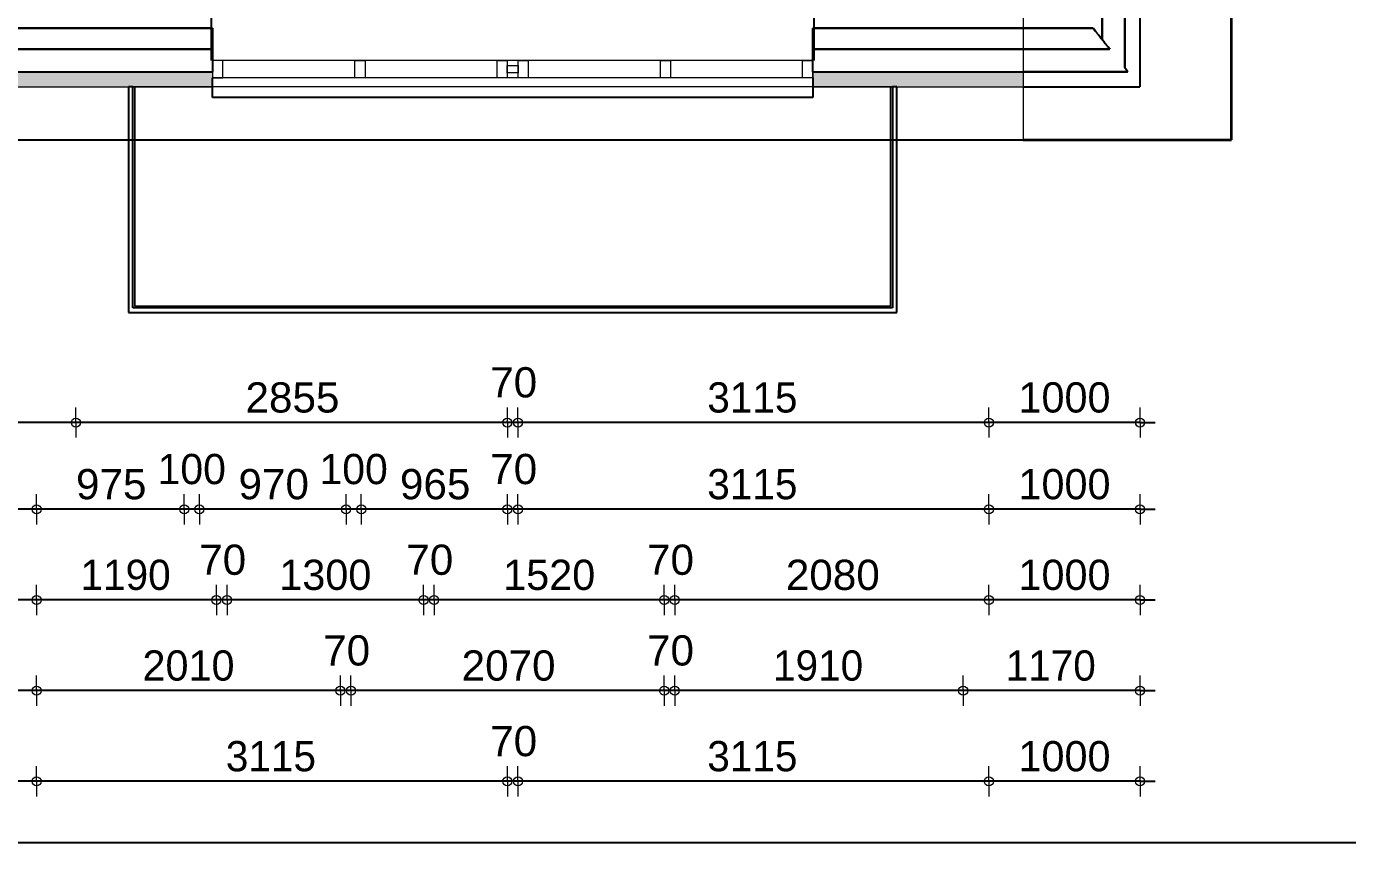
# Model space of a CAD drawing. Header units: millimetres. Extents: x -245 to 49755, y -245 to 41806.
# Drawn here: x 19575 to 23945, y 16314 to 19014 of the extents above; entities that cross this region are included whole.
import ezdxf

# ---------------------------------------------------------------- set-up
doc = ezdxf.new("R2010")
doc.units = ezdxf.units.MM
doc.linetypes.add('PUNKT2_S9', pattern=[1, 0, -1])
doc.linetypes.add('VERDECKT2_S2', pattern=[2.7, 2, -0.7])
doc.layers.add('Standard', color=7, linetype='Continuous', lineweight=25)
doc.styles.add('ARIAL', font='arial.ttf')

msp = doc.modelspace()

# ---------------------------------------------------------------- hatches: boundary and pattern name
at = {"layer": 'Standard', "linetype": 'PUNKT2_S9', "lineweight": 18}
h = msp.add_hatch(color=59, dxfattribs=at)
h.paths.add_polyline_path([(22176.1, 18814.4), (22872.6, 18814.4), (22872.6, 18864.4), (22176.1, 18864.4)])
h.paths.add_polyline_path([(20191.1, 18864.4), (19494.5, 18864.4), (19494.5, 18814.4), (20191.1, 18814.4)])

# ---------------------------------------------------------------- linework, layer by layer
at = {"layer": 'Standard', "color": 1, "linetype": 'VERDECKT2_S2', "lineweight": -3}
for p, q in [((23133.6, 20945.8), (23133.6, 18970.7)), ((23133.6, 18970.7), (23133.6, 20945.8)), ((23208.6, 20945.8), (23208.6, 18876.9)), ((23208.6, 18876.9), (23208.6, 20945.8)), ((23258.6, 18814.4), (23258.6, 20945.8)), ((23103.6, 19008.2), (22872.6, 19008.2)), ((23133.6, 18970.7), (23103.6, 19008.2)), ((23103.6, 19008.2), (23133.6, 18970.7)), ((23133.6, 18970.7), (23158.6, 18939.4)), ((23158.6, 18939.4), (23133.6, 18970.7)), ((22872.6, 18939.4), (23158.6, 18939.4)), ((23158.6, 18939.4), (22872.6, 18939.4)), ((23218.6, 18864.4), (22872.6, 18864.4)), ((22872.6, 18864.4), (23218.6, 18864.4)), ((23208.6, 18876.9), (23218.6, 18864.4)), ((23218.6, 18864.4), (23208.6, 18876.9)), ((22872.6, 18814.4), (23258.6, 18814.4)), ((19494.5, 18639.4), (21183.6, 18639.4)), ((21183.6, 18639.4), (22872.6, 18639.4)), ((21183.6, 18639.4), (22872.6, 18639.4))]:
    msp.add_line(p, q, dxfattribs=at)
at = {"layer": 'Standard', "color": 253, "linetype": 'Continuous', "lineweight": 18}
for p, q in [((23561.6, 18639.4), (23561.6, 20945.8)), ((22872.6, 18639.4), (23561.6, 18639.4))]:
    msp.add_line(p, q, dxfattribs=at)
at = {"layer": 'Standard', "color": 255, "linetype": 'Continuous', "lineweight": 35}
for p, q in [((23561.6, 18639.4), (23561.6, 20945.8)), ((22872.6, 18639.4), (23561.6, 18639.4))]:
    msp.add_line(p, q, dxfattribs=at)
at = {"layer": 'Standard', "color": 96, "linetype": 'VERDECKT2_S2', "lineweight": 18}
msp.add_line((22872.6, 19493.5), (22872.6, 18639.4), dxfattribs=at)
at = {"layer": 'Standard', "color": 51, "linetype": 'Continuous', "lineweight": -3}
for p, q in [((20186.1, 19051.4), (20186.1, 19014.4)), ((20186.1, 19014.4), (20186.1, 18901.4)), ((22181.1, 19014.4), (22181.1, 19051.4)), ((22181.1, 18901.4), (22181.1, 19014.4)), ((20186.1, 19008.2), (19494.5, 19008.2)), ((20191.1, 19008.2), (20186.1, 19008.2)), ((20191.1, 19008.2), (20191.1, 18939.4)), ((22176.1, 18939.4), (22176.1, 19008.2)), ((22181.1, 19008.2), (22176.1, 19008.2)), ((22872.6, 19008.2), (22181.1, 19008.2)), ((19494.5, 18939.4), (20191.1, 18939.4)), ((22176.1, 18939.4), (22872.6, 18939.4))]:
    msp.add_line(p, q, dxfattribs=at)
at = {"layer": 'Standard', "color": 253, "linetype": 'Continuous', "lineweight": -3}
for p, q in [((20186.1, 19014.4), (20186.1, 19008.2)), ((22181.1, 19008.2), (22181.1, 19014.4)), ((19263.6, 19008.2), (20186.1, 19008.2)), ((22181.1, 19008.2), (23103.6, 19008.2))]:
    msp.add_line(p, q, dxfattribs=at)
at = {"layer": 'Standard', "color": 255, "linetype": 'Continuous', "lineweight": -3}
for p, q in [((20191.1, 18939.4), (19494.5, 18939.4)), ((20191.1, 18939.4), (20191.1, 18901.4)), ((22872.6, 18939.4), (22176.1, 18939.4)), ((22176.1, 18901.4), (22176.1, 18939.4)), ((20191.1, 18901.4), (20191.1, 18864.4)), ((22176.1, 18864.4), (22176.1, 18901.4)), ((19494.5, 18864.4), (20191.1, 18864.4)), ((22176.1, 18864.4), (22872.6, 18864.4))]:
    msp.add_line(p, q, dxfattribs=at)
at = {"layer": 'Standard', "color": 2, "linetype": 'Continuous', "lineweight": 18}
for p, q in [((20224.6, 18901.4), (20191.1, 18901.4)), ((20191.1, 18901.4), (20191.1, 18844.4)), ((22176.1, 18901.4), (20191.1, 18901.4)), ((20224.6, 18844.4), (20224.6, 18901.4)), ((20661.6, 18844.4), (20661.6, 18901.4)), ((20661.6, 18901.4), (20695.1, 18901.4)), ((20695.1, 18901.4), (20695.1, 18844.4)), ((21132.1, 18844.4), (21132.1, 18901.4)), ((21132.1, 18901.4), (21165.6, 18901.4)), ((21165.6, 18901.4), (21165.6, 18844.4)), ((21165.6, 18860.4), (21165.6, 18885.4)), ((21165.6, 18885.4), (21201.6, 18885.4)), ((21201.6, 18844.4), (21201.6, 18901.4)), ((21201.6, 18901.4), (21235.1, 18901.4)), ((21201.6, 18885.4), (21201.6, 18860.4)), ((21235.1, 18901.4), (21235.1, 18844.4)), ((21672.1, 18844.4), (21672.1, 18901.4)), ((21672.1, 18901.4), (21705.6, 18901.4)), ((21705.6, 18901.4), (21705.6, 18844.4)), ((22142.6, 18844.4), (22142.6, 18901.4)), ((22142.6, 18901.4), (22176.1, 18901.4)), ((22176.1, 18901.4), (22176.1, 18844.4)), ((20191.1, 18844.4), (20224.6, 18844.4)), ((22176.1, 18844.4), (20191.1, 18844.4)), ((20695.1, 18844.4), (20661.6, 18844.4)), ((21165.6, 18844.4), (21132.1, 18844.4)), ((21201.6, 18860.4), (21165.6, 18860.4)), ((21235.1, 18844.4), (21201.6, 18844.4)), ((21705.6, 18844.4), (21672.1, 18844.4)), ((22176.1, 18844.4), (22142.6, 18844.4)), ((19927.6, 18814.4), (19927.6, 18083.4)), ((19933.6, 18814.4), (19927.6, 18814.4)), ((19933.6, 18089.4), (19933.6, 18814.4)), ((22433.6, 18814.4), (19933.6, 18814.4)), ((19933.6, 18814.4), (19933.6, 18089.4)), ((22439.6, 18814.4), (22433.6, 18814.4)), ((22433.6, 18814.4), (22433.6, 18089.4)), ((22433.6, 18089.4), (22433.6, 18814.4)), ((22439.6, 18083.4), (22439.6, 18814.4)), ((19927.6, 18083.4), (22439.6, 18083.4)), ((22433.6, 18089.4), (19933.6, 18089.4)), ((19933.6, 18089.4), (22433.6, 18089.4))]:
    msp.add_line(p, q, dxfattribs=at)
at = {"layer": 'Standard', "color": 36, "linetype": 'Continuous', "lineweight": 18}
for p, q in [((20191.1, 18864.4), (19494.5, 18864.4)), ((20191.1, 18864.4), (20191.1, 18844.4)), ((20191.1, 18844.4), (20191.1, 18814.4)), ((22176.1, 18844.4), (22176.1, 18864.4)), ((22872.6, 18864.4), (22176.1, 18864.4)), ((22176.1, 18814.4), (22176.1, 18844.4)), ((19494.5, 18814.4), (20191.1, 18814.4)), ((22176.1, 18814.4), (22872.6, 18814.4))]:
    msp.add_line(p, q, dxfattribs=at)
at = {"layer": 'Standard', "color": 117, "linetype": 'Continuous', "lineweight": -3}
for p, q in [((20191.1, 18779.4), (20191.1, 18844.4)), ((22176.1, 18844.4), (22176.1, 18779.4)), ((22176.1, 18779.4), (20191.1, 18779.4))]:
    msp.add_line(p, q, dxfattribs=at)
at = {"layer": 'Standard', "color": 252, "linetype": 'Continuous', "lineweight": -3}
for p, q in [((19912.6, 18814.4), (19912.6, 18068.4)), ((19927.6, 18814.4), (19912.6, 18814.4)), ((19927.6, 18083.4), (19927.6, 18814.4)), ((22454.6, 18814.4), (22439.6, 18814.4)), ((22439.6, 18814.4), (22439.6, 18083.4)), ((22454.6, 18068.4), (22454.6, 18814.4)), ((19912.6, 18068.4), (22454.6, 18068.4)), ((22439.6, 18083.4), (19927.6, 18083.4))]:
    msp.add_line(p, q, dxfattribs=at)
at = {"layer": 'Standard', "color": 131, "linetype": 'Continuous', "lineweight": 18}
for p, q in [((22433.6, 18814.4), (19933.6, 18814.4)), ((19933.6, 18814.4), (19933.6, 18089.4)), ((22433.6, 18089.4), (22433.6, 18814.4)), ((19933.6, 18089.4), (22433.6, 18089.4))]:
    msp.add_line(p, q, dxfattribs=at)
at = {"layer": 'Standard', "color": 7, "linetype": 'Continuous', "lineweight": 18}
for p, q in [((19738.6, 17704), (19738.6, 17754)), ((21166.1, 17704), (21166.1, 17754)), ((21201.1, 17704), (21201.1, 17754)), ((22758.6, 17704), (22758.6, 17754)), ((23258.6, 17704), (23258.6, 17754)), ((19738.6, 17704), (19738.6, 17654)), ((21166.1, 17704), (21166.1, 17654)), ((21201.1, 17704), (21201.1, 17654)), ((22758.6, 17704), (22758.6, 17654)), ((23258.6, 17704), (23258.6, 17654)), ((19608.6, 17417.1), (19608.6, 17467.1)), ((20097.1, 17417.1), (20097.1, 17467.1)), ((20147.1, 17417.1), (20147.1, 17467.1)), ((20632.6, 17417.1), (20632.6, 17467.1)), ((20682.6, 17417.1), (20682.6, 17467.1)), ((21166.1, 17417.1), (21166.1, 17467.1)), ((21201.1, 17417.1), (21201.1, 17467.1)), ((22758.6, 17417.1), (22758.6, 17467.1)), ((23258.6, 17417.1), (23258.6, 17467.1)), ((19608.6, 17417.1), (19608.6, 17367.1)), ((20097.1, 17417.1), (20097.1, 17367.1)), ((20147.1, 17417.1), (20147.1, 17367.1)), ((20632.6, 17417.1), (20632.6, 17367.1)), ((20682.6, 17417.1), (20682.6, 17367.1)), ((21166.1, 17417.1), (21166.1, 17367.1)), ((21201.1, 17417.1), (21201.1, 17367.1)), ((22758.6, 17417.1), (22758.6, 17367.1)), ((23258.6, 17417.1), (23258.6, 17367.1)), ((19608.6, 17117.1), (19608.6, 17167.1)), ((20203.6, 17117.1), (20203.6, 17167.1)), ((20238.6, 17117.1), (20238.6, 17167.1)), ((20888.6, 17117.1), (20888.6, 17167.1)), ((20923.6, 17117.1), (20923.6, 17167.1)), ((21684.7, 17117.1), (21684.7, 17167.1)), ((21719.7, 17117.1), (21719.7, 17167.1)), ((22758.6, 17117.1), (22758.6, 17167.1)), ((23258.6, 17117.1), (23258.6, 17167.1)), ((19608.6, 17117.1), (19608.6, 17067.1)), ((20203.6, 17117.1), (20203.6, 17067.1)), ((20238.6, 17117.1), (20238.6, 17067.1)), ((20888.6, 17117.1), (20888.6, 17067.1)), ((20923.6, 17117.1), (20923.6, 17067.1)), ((21684.7, 17117.1), (21684.7, 17067.1)), ((21719.7, 17117.1), (21719.7, 17067.1)), ((22758.6, 17117.1), (22758.6, 17067.1)), ((23258.6, 17117.1), (23258.6, 17067.1)), ((19608.6, 16817.1), (19608.6, 16867.1)), ((20613.6, 16817.1), (20613.6, 16867.1)), ((20648.6, 16817.1), (20648.6, 16867.1)), ((21684.7, 16817.1), (21684.7, 16867.1)), ((21719.7, 16817.1), (21719.7, 16867.1)), ((22673.6, 16817.1), (22673.6, 16867.1)), ((23258.6, 16817.1), (23258.6, 16867.1)), ((19608.6, 16817.1), (19608.6, 16767.1)), ((20613.6, 16817.1), (20613.6, 16767.1)), ((20648.6, 16817.1), (20648.6, 16767.1)), ((21684.7, 16817.1), (21684.7, 16767.1)), ((21719.7, 16817.1), (21719.7, 16767.1)), ((22673.6, 16817.1), (22673.6, 16767.1)), ((23258.6, 16817.1), (23258.6, 16767.1)), ((19608.6, 16517.1), (19608.6, 16567.1)), ((21166.1, 16517.1), (21166.1, 16567.1)), ((21201.1, 16517.1), (21201.1, 16567.1)), ((22758.6, 16517.1), (22758.6, 16567.1)), ((23258.6, 16517.1), (23258.6, 16567.1)), ((19608.6, 16517.1), (19608.6, 16467.1)), ((21166.1, 16517.1), (21166.1, 16467.1)), ((21201.1, 16517.1), (21201.1, 16467.1)), ((22758.6, 16517.1), (22758.6, 16467.1)), ((23258.6, 16517.1), (23258.6, 16467.1))]:
    msp.add_line(p, q, dxfattribs=at)
at = {"layer": 'Standard', "color": 30, "linetype": 'Continuous', "lineweight": -3}
for p, q in [((19738.6, 17704), (19196.5, 17704)), ((20224.7, 17704), (19738.6, 17704)), ((21166.1, 17704), (20224.7, 17704)), ((21201.1, 17704), (21166.1, 17704)), ((21752.2, 17704), (21201.1, 17704)), ((22758.6, 17704), (21752.2, 17704)), ((22781.5, 17704), (22758.6, 17704)), ((23258.6, 17704), (22781.5, 17704)), ((23258.6, 17704), (23308.6, 17704)), ((19608.6, 17417.1), (19268.6, 17417.1)), ((19664.1, 17417.1), (19608.6, 17417.1)), ((20097.1, 17417.1), (19664.1, 17417.1)), ((20147.1, 17417.1), (20097.1, 17417.1)), ((20201.6, 17417.1), (20147.1, 17417.1)), ((20632.6, 17417.1), (20201.6, 17417.1)), ((20682.6, 17417.1), (20632.6, 17417.1)), ((20735.6, 17417.1), (20682.6, 17417.1)), ((21166.1, 17417.1), (20735.6, 17417.1)), ((21201.1, 17417.1), (21166.1, 17417.1)), ((21752.2, 17417.1), (21201.1, 17417.1)), ((22758.6, 17417.1), (21752.2, 17417.1)), ((22781.5, 17417.1), (22758.6, 17417.1)), ((23258.6, 17417.1), (22781.5, 17417.1)), ((23258.6, 17417.1), (23308.6, 17417.1)), ((19608.6, 17117.1), (19106.5, 17117.1)), ((19679, 17117.1), (19608.6, 17117.1)), ((20203.6, 17117.1), (19679, 17117.1)), ((20238.6, 17117.1), (20203.6, 17117.1)), ((20336.5, 17117.1), (20238.6, 17117.1)), ((20888.6, 17117.1), (20336.5, 17117.1)), ((20923.6, 17117.1), (20888.6, 17117.1)), ((21077.1, 17117.1), (20923.6, 17117.1)), ((21684.7, 17117.1), (21077.1, 17117.1)), ((21719.7, 17117.1), (21684.7, 17117.1)), ((22012.1, 17117.1), (21719.7, 17117.1)), ((22758.6, 17117.1), (22012.1, 17117.1)), ((22781.5, 17117.1), (22758.6, 17117.1)), ((23258.6, 17117.1), (22781.5, 17117.1)), ((23258.6, 17117.1), (23308.6, 17117.1)), ((19608.6, 16817.1), (19131.5, 16817.1)), ((19884, 16817.1), (19608.6, 16817.1)), ((20613.6, 16817.1), (19884, 16817.1)), ((20648.6, 16817.1), (20613.6, 16817.1)), ((20939.6, 16817.1), (20648.6, 16817.1)), ((21684.7, 16817.1), (20939.6, 16817.1)), ((21719.7, 16817.1), (21684.7, 16817.1)), ((21969.6, 16817.1), (21719.7, 16817.1)), ((22673.6, 16817.1), (21969.6, 16817.1)), ((22739, 16817.1), (22673.6, 16817.1)), ((23258.6, 16817.1), (22739, 16817.1)), ((23258.6, 16817.1), (23308.6, 16817.1)), ((19608.6, 16517.1), (19131.5, 16517.1)), ((20159.7, 16517.1), (19608.6, 16517.1)), ((21166.1, 16517.1), (20159.7, 16517.1)), ((21201.1, 16517.1), (21166.1, 16517.1)), ((21752.2, 16517.1), (21201.1, 16517.1)), ((22758.6, 16517.1), (21752.2, 16517.1)), ((22781.5, 16517.1), (22758.6, 16517.1)), ((23258.6, 16517.1), (22781.5, 16517.1)), ((23258.6, 16517.1), (23308.6, 16517.1))]:
    msp.add_line(p, q, dxfattribs=at)
at = {"layer": 'Standard', "color": 26, "linetype": 'Continuous', "lineweight": -3}
msp.add_line((17183.6, 16314.4), (25733.6, 16314.4), dxfattribs=at)
at = {"layer": 'Standard', "color": 7, "linetype": 'Continuous', "lineweight": 18}
for centre in [(19738.6, 17704), (21166.1, 17704), (21201.1, 17704), (22758.6, 17704), (23258.6, 17704), (19608.6, 17417.1), (20097.1, 17417.1), (20147.1, 17417.1), (20632.6, 17417.1), (20682.6, 17417.1), (21166.1, 17417.1), (21201.1, 17417.1), (22758.6, 17417.1), (23258.6, 17417.1), (19608.6, 17117.1), (20203.6, 17117.1), (20238.6, 17117.1), (20888.6, 17117.1), (20923.6, 17117.1), (21684.7, 17117.1), (21719.7, 17117.1), (22758.6, 17117.1), (23258.6, 17117.1), (19608.6, 16817.1), (20613.6, 16817.1), (20648.6, 16817.1), (21684.7, 16817.1), (21719.7, 16817.1), (22673.6, 16817.1), (23258.6, 16817.1), (19608.6, 16517.1), (21166.1, 16517.1), (21201.1, 16517.1), (22758.6, 16517.1), (23258.6, 16517.1)]:
    msp.add_circle(centre, 15, dxfattribs=at)

# ---------------------------------------------------------------- texts
at = {"layer": 'Standard', "color": 7, "linetype": 'Continuous', "lineweight": 18, "char_height": 100, "attachment_point": 7, "style": 'ARIAL'}
for s, insert, width in [('\\W1.00;70', (21109.2, 17785.7), 206.656), ('\\W1.00;2855', (20299.7, 17735.7), 363.563), ('\\W0.96;3115', (21827.2, 17735.7), 361.2), ('\\W0.98;1000', (22856.5, 17735.7), 362.353), ('\\W0.97;100', (20008.9, 17498.8), 283.554), ('\\W0.97;100', (20544.4, 17498.8), 283.554), ('\\W1.00;70', (21109.2, 17498.8), 206.656), ('\\W1.00;975', (19739.1, 17448.8), 285.149), ('\\W1.00;970', (20276.6, 17448.8), 285.149), ('\\W1.00;965', (20810.6, 17448.8), 285.149), ('\\W0.96;3115', (21827.2, 17448.9), 361.2), ('\\W0.98;1000', (22856.5, 17448.8), 362.353), ('\\W1.00;70', (20146.7, 17198.8), 206.656), ('\\W1.00;70', (20831.7, 17198.8), 206.656), ('\\W1.00;70', (21627.9, 17198.8), 206.656), ('\\W0.96;1190', (19754, 17148.8), 361.2), ('\\W0.98;1300', (20411.5, 17148.9), 362.353), ('\\W0.98;1520', (21152.1, 17148.8), 362.353), ('\\W1.00;2080', (22087.1, 17148.8), 363.563), ('\\W0.98;1000', (22856.5, 17148.8), 362.353), ('\\W1.00;70', (20556.7, 16898.8), 206.656), ('\\W1.00;70', (21627.9, 16898.8), 206.656), ('\\W0.98;2010', (19959, 16848.8), 362.353), ('\\W1.00;2070', (21014.6, 16848.8), 363.563), ('\\W0.96;1910', (22044.6, 16848.8), 361.2), ('\\W0.96;1170', (22814, 16848.8), 361.2), ('\\W1.00;70', (21109.2, 16598.8), 206.656), ('\\W0.96;3115', (20234.7, 16548.9), 361.2), ('\\W0.96;3115', (21827.2, 16548.9), 361.2), ('\\W0.98;1000', (22856.5, 16548.8), 362.353)]:
    msp.add_mtext(s, dxfattribs=dict(at, insert=insert, width=width))

doc.saveas('drawing.dxf')
